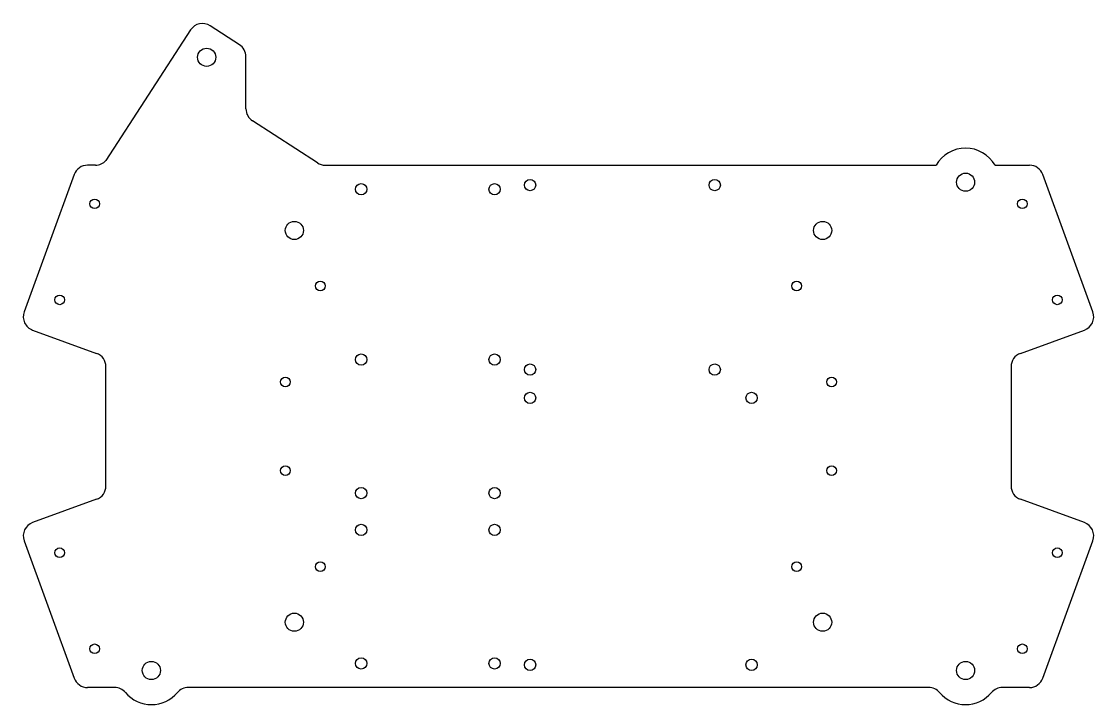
# Model space of a CAD drawing. Header units: millimetres. Extents: x 22 to 400, y 26 to 267.
import ezdxf

# ---------------------------------------------------------------- set-up
doc = ezdxf.new("R2010")
doc.units = ezdxf.units.MM
doc.layers.add('BASE-SHEET-BOTTO', color=7, linetype='Continuous')
doc.layers.add('Default', color=7, linetype='Continuous')

# ---------------------------------------------------------------- blocks, each defined once
blk = doc.blocks.new('SE')
at = {"layer": 'BASE-SHEET-BOTTO', "color": 7, "linetype": 'Continuous'}
for p, q in [((98.81, 258.88), (88.5, 265.56)), ((81.59, 264.08), (51.79, 218.09)), ((101.09, 236.29), (101.09, 254.69)), ((126.29, 217.25), (103.37, 232.1)), ((48.08, 216.44), (45.3, 216.44)), ((129.01, 216.44), (344.1, 216.44)), ((364.88, 216.44), (376.99, 216.44)), ((40.6, 213.15), (22.98, 164.76)), ((399.3, 164.76), (381.69, 213.15)), ((25.97, 158.35), (48.5, 150.15)), ((373.78, 150.15), (396.31, 158.35)), ((51.79, 103.44), (51.79, 145.45)), ((370.49, 145.45), (370.49, 103.44)), ((48.5, 98.74), (25.97, 90.54)), ((396.31, 90.54), (373.78, 98.74)), ((22.98, 84.13), (40.6, 35.73)), ((381.69, 35.73), (399.3, 84.13)), ((54.83, 32.44), (45.3, 32.44)), ((341.53, 32.44), (80.76, 32.44)), ((376.99, 32.44), (367.45, 32.44))]:
    blk.add_line(p, q, dxfattribs=at)
for centre, radius in [((87.26, 254.45), 3.2), ((354.49, 210.44), 3.2), ((141.64, 207.94), 2), ((188.64, 207.94), 2), ((201.14, 209.44), 2), ((266.14, 209.44), 2), ((47.8, 202.82), 1.7), ((374.48, 202.82), 1.7), ((118.14, 193.44), 3.2), ((304.14, 193.44), 3.2), ((127.3, 173.88), 1.7), ((294.99, 173.88), 1.7), ((35.49, 168.99), 1.7), ((386.8, 168.99), 1.7), ((141.64, 147.94), 2), ((188.64, 147.94), 2), ((201.14, 144.44), 2), ((266.14, 144.44), 2), ((114.99, 140.06), 1.7), ((307.3, 140.06), 1.7), ((201.14, 134.44), 2), ((279.14, 134.44), 2), ((114.99, 108.83), 1.7), ((307.3, 108.83), 1.7), ((141.64, 100.94), 2), ((188.64, 100.94), 2), ((141.64, 87.94), 2), ((188.64, 87.94), 2), ((35.49, 79.9), 1.7), ((386.8, 79.9), 1.7), ((127.3, 75), 1.7), ((294.99, 75), 1.7), ((118.14, 55.44), 3.2), ((304.14, 55.44), 3.2), ((47.8, 46.07), 1.7), ((374.48, 46.07), 1.7), ((67.79, 38.44), 3.2), ((141.64, 40.94), 2), ((188.64, 40.94), 2), ((201.14, 40.44), 2), ((279.14, 40.44), 2), ((354.49, 38.44), 3.2)]:
    blk.add_circle(centre, radius, dxfattribs=at)
for centre, radius, start, end in [((85.79, 261.36), 5, 57.0621, 147.0621), ((96.09, 254.69), 5, 0, 57.0621), ((106.09, 236.29), 5, 180, 237.0621), ((354.49, 210.44), 12, 30, 150), ((45.3, 211.44), 5, 90, 160), ((48.08, 221.44), 5, 270, 317.9045), ((129.01, 221.44), 5, 237.0621, 270), ((376.99, 211.44), 5, 20, 90), ((27.68, 163.05), 5, 160, 250), ((394.6, 163.05), 5, 290, 20), ((46.79, 145.45), 5, 0, 70), ((375.49, 145.45), 5, 110, 180), ((46.79, 103.44), 5, 290, 360), ((375.49, 103.44), 5, 180, 250), ((27.68, 85.84), 5, 110, 200), ((394.6, 85.84), 5, 340, 70), ((45.3, 37.44), 5, 200, 270), ((376.99, 37.44), 5, 270, 340), ((54.83, 27.44), 5, 40.3202, 90), ((67.79, 38.44), 12, 220.3202, 319.6798), ((80.76, 27.44), 5, 90, 139.6798), ((341.53, 27.44), 5, 40.3202, 90), ((354.49, 38.44), 12, 220.3202, 319.6798), ((367.45, 27.44), 5, 90, 139.6798)]:
    blk.add_arc(centre, radius, start, end, dxfattribs=at)

msp = doc.modelspace()

# ---------------------------------------------------------------- block references
at = {"layer": 'Default'}
msp.add_blockref('SE', (0, 0), dxfattribs=at)

doc.saveas('drawing.dxf')
